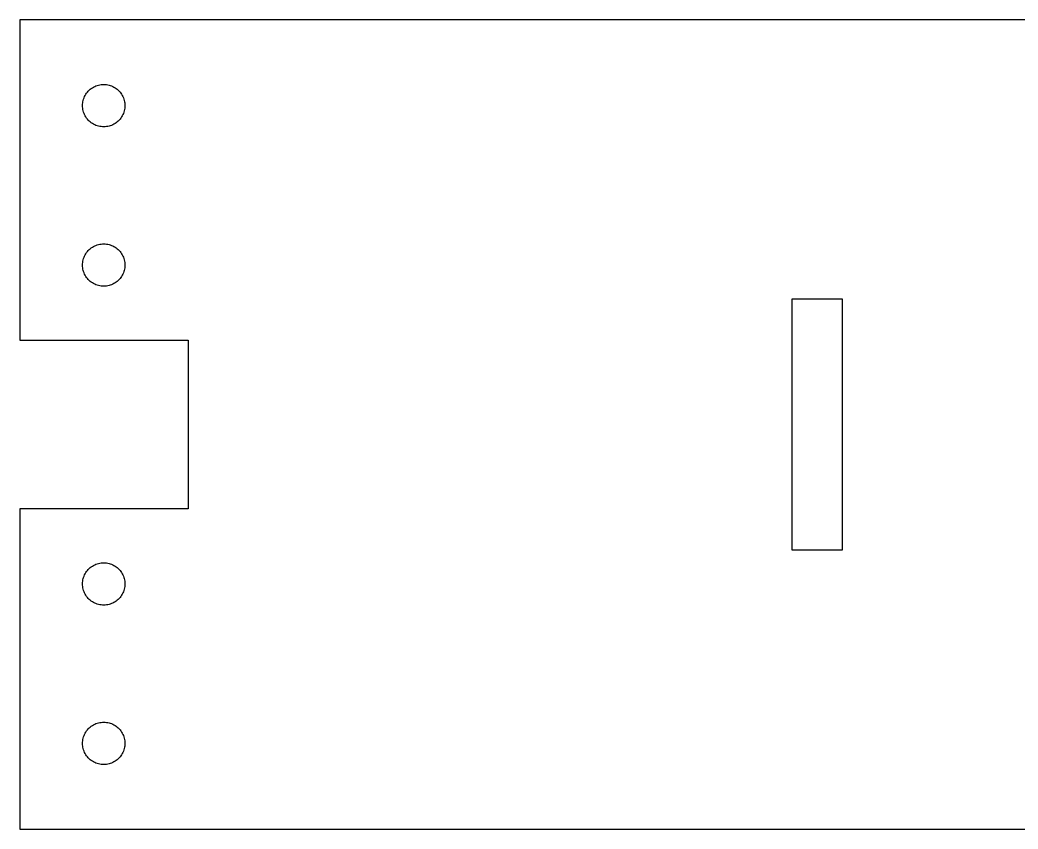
# Model space of a CAD drawing. Extents: x -121 to 456, y -235 to 102.
# Drawn here: x 138.5 to 297.5, y -234.6 to -105.7 of the extents above; entities that cross this region are included whole.
import ezdxf

# ---------------------------------------------------------------- set-up
doc = ezdxf.new("R2010")
doc.units = 0
doc.layers.get('0').update_dxf_attribs({"color": 1})

msp = doc.modelspace()

# ---------------------------------------------------------------- linework, layer by layer
at = {"color": 1}
for p, q in [((392.5, -105.65), (138.5, -105.65)), ((138.5, -105.65), (138.5, -156.65)), ((150.807, -116.09), (151.011, -116.031)), ((151.011, -116.031), (151.218, -115.985)), ((151.218, -115.985), (151.427, -115.952)), ((151.427, -115.952), (151.638, -115.932)), ((151.638, -115.932), (151.85, -115.925)), ((151.85, -115.925), (152.062, -115.932)), ((152.062, -115.932), (152.273, -115.952)), ((152.273, -115.952), (152.482, -115.985)), ((152.482, -115.985), (152.689, -116.031)), ((152.689, -116.031), (152.893, -116.09)), ((148.892, -117.674), (149, -117.492)), ((149, -117.492), (149.12, -117.316)), ((149.12, -117.316), (149.25, -117.149)), ((149.25, -117.149), (149.39, -116.99)), ((149.39, -116.99), (149.54, -116.84)), ((149.54, -116.84), (149.699, -116.7)), ((149.699, -116.7), (149.866, -116.57)), ((149.866, -116.57), (150.042, -116.45)), ((150.042, -116.45), (150.224, -116.342)), ((150.224, -116.342), (150.413, -116.246)), ((150.413, -116.246), (150.608, -116.162)), ((150.608, -116.162), (150.807, -116.09)), ((152.893, -116.09), (153.092, -116.162)), ((153.092, -116.162), (153.287, -116.246)), ((153.287, -116.246), (153.476, -116.342)), ((153.476, -116.342), (153.658, -116.45)), ((153.658, -116.45), (153.834, -116.57)), ((153.834, -116.57), (154.001, -116.7)), ((154.001, -116.7), (154.16, -116.84)), ((154.16, -116.84), (154.31, -116.99)), ((154.31, -116.99), (154.45, -117.149)), ((154.45, -117.149), (154.58, -117.316)), ((154.58, -117.316), (154.7, -117.492)), ((154.7, -117.492), (154.808, -117.674)), ((148.475, -119.3), (148.482, -119.088)), ((148.482, -119.088), (148.502, -118.877)), ((148.502, -118.877), (148.535, -118.668)), ((148.535, -118.668), (148.581, -118.461)), ((148.581, -118.461), (148.64, -118.257)), ((148.64, -118.257), (148.712, -118.058)), ((148.712, -118.058), (148.796, -117.863)), ((148.796, -117.863), (148.892, -117.674)), ((154.808, -117.674), (154.904, -117.863)), ((154.904, -117.863), (154.988, -118.058)), ((154.988, -118.058), (155.06, -118.257)), ((155.06, -118.257), (155.119, -118.461)), ((155.119, -118.461), (155.165, -118.668)), ((155.165, -118.668), (155.198, -118.877)), ((155.198, -118.877), (155.218, -119.088)), ((155.218, -119.088), (155.225, -119.3)), ((148.482, -119.512), (148.475, -119.3)), ((148.502, -119.723), (148.482, -119.512)), ((148.535, -119.932), (148.502, -119.723)), ((148.581, -120.139), (148.535, -119.932)), ((148.64, -120.343), (148.581, -120.139)), ((148.712, -120.542), (148.64, -120.343)), ((148.796, -120.737), (148.712, -120.542)), ((148.892, -120.926), (148.796, -120.737)), ((154.904, -120.737), (154.808, -120.926)), ((154.988, -120.542), (154.904, -120.737)), ((155.06, -120.343), (154.988, -120.542)), ((155.119, -120.139), (155.06, -120.343)), ((155.165, -119.932), (155.119, -120.139)), ((155.198, -119.723), (155.165, -119.932)), ((155.218, -119.512), (155.198, -119.723)), ((155.225, -119.3), (155.218, -119.512)), ((149, -121.108), (148.892, -120.926)), ((149.12, -121.284), (149, -121.108)), ((149.25, -121.451), (149.12, -121.284)), ((149.39, -121.61), (149.25, -121.451)), ((149.54, -121.76), (149.39, -121.61)), ((149.699, -121.9), (149.54, -121.76)), ((149.866, -122.03), (149.699, -121.9)), ((150.042, -122.15), (149.866, -122.03)), ((150.224, -122.258), (150.042, -122.15)), ((150.413, -122.354), (150.224, -122.258)), ((150.608, -122.438), (150.413, -122.354)), ((153.287, -122.354), (153.092, -122.438)), ((153.476, -122.258), (153.287, -122.354)), ((153.658, -122.15), (153.476, -122.258)), ((153.834, -122.03), (153.658, -122.15)), ((154.001, -121.9), (153.834, -122.03)), ((154.16, -121.76), (154.001, -121.9)), ((154.31, -121.61), (154.16, -121.76)), ((154.45, -121.451), (154.31, -121.61)), ((154.58, -121.284), (154.45, -121.451)), ((154.7, -121.108), (154.58, -121.284)), ((154.808, -120.926), (154.7, -121.108)), ((150.807, -122.51), (150.608, -122.438)), ((151.011, -122.569), (150.807, -122.51)), ((151.218, -122.615), (151.011, -122.569)), ((151.427, -122.648), (151.218, -122.615)), ((151.638, -122.668), (151.427, -122.648)), ((151.85, -122.675), (151.638, -122.668)), ((152.062, -122.668), (151.85, -122.675)), ((152.273, -122.648), (152.062, -122.668)), ((152.482, -122.615), (152.273, -122.648)), ((152.689, -122.569), (152.482, -122.615)), ((152.893, -122.51), (152.689, -122.569)), ((153.092, -122.438), (152.893, -122.51)), ((150.608, -141.562), (150.807, -141.49)), ((150.807, -141.49), (151.011, -141.431)), ((151.011, -141.431), (151.218, -141.385)), ((151.218, -141.385), (151.427, -141.352)), ((151.427, -141.352), (151.638, -141.332)), ((151.638, -141.332), (151.85, -141.325)), ((151.85, -141.325), (152.062, -141.332)), ((152.062, -141.332), (152.273, -141.352)), ((152.273, -141.352), (152.482, -141.385)), ((152.482, -141.385), (152.689, -141.431)), ((152.689, -141.431), (152.893, -141.49)), ((152.893, -141.49), (153.092, -141.562)), ((148.796, -143.263), (148.892, -143.074)), ((148.892, -143.074), (149, -142.892)), ((149, -142.892), (149.12, -142.716)), ((149.12, -142.716), (149.25, -142.549)), ((149.25, -142.549), (149.39, -142.39)), ((149.39, -142.39), (149.54, -142.24)), ((149.54, -142.24), (149.699, -142.1)), ((149.699, -142.1), (149.866, -141.97)), ((149.866, -141.97), (150.042, -141.85)), ((150.042, -141.85), (150.224, -141.742)), ((150.224, -141.742), (150.413, -141.646)), ((150.413, -141.646), (150.608, -141.562)), ((153.092, -141.562), (153.287, -141.646)), ((153.287, -141.646), (153.476, -141.742)), ((153.476, -141.742), (153.658, -141.85)), ((153.658, -141.85), (153.834, -141.97)), ((153.834, -141.97), (154.001, -142.1)), ((154.001, -142.1), (154.16, -142.24)), ((154.16, -142.24), (154.31, -142.39)), ((154.31, -142.39), (154.45, -142.549)), ((154.45, -142.549), (154.58, -142.716)), ((154.58, -142.716), (154.7, -142.892)), ((154.7, -142.892), (154.808, -143.074)), ((154.808, -143.074), (154.904, -143.263)), ((148.475, -144.7), (148.482, -144.488)), ((148.482, -144.488), (148.502, -144.277)), ((148.502, -144.277), (148.535, -144.068)), ((148.535, -144.068), (148.581, -143.861)), ((148.581, -143.861), (148.64, -143.657)), ((148.64, -143.657), (148.712, -143.458)), ((148.712, -143.458), (148.796, -143.263)), ((154.904, -143.263), (154.988, -143.458)), ((154.988, -143.458), (155.06, -143.657)), ((155.06, -143.657), (155.119, -143.861)), ((155.119, -143.861), (155.165, -144.068)), ((155.165, -144.068), (155.198, -144.277)), ((155.198, -144.277), (155.218, -144.488)), ((155.218, -144.488), (155.225, -144.7)), ((148.482, -144.912), (148.475, -144.7)), ((148.502, -145.123), (148.482, -144.912)), ((148.535, -145.332), (148.502, -145.123)), ((148.581, -145.539), (148.535, -145.332)), ((148.64, -145.743), (148.581, -145.539)), ((148.712, -145.942), (148.64, -145.743)), ((148.796, -146.137), (148.712, -145.942)), ((148.892, -146.326), (148.796, -146.137)), ((154.904, -146.137), (154.808, -146.326)), ((154.988, -145.942), (154.904, -146.137)), ((155.06, -145.743), (154.988, -145.942)), ((155.119, -145.539), (155.06, -145.743)), ((155.165, -145.332), (155.119, -145.539)), ((155.198, -145.123), (155.165, -145.332)), ((155.218, -144.912), (155.198, -145.123)), ((155.225, -144.7), (155.218, -144.912)), ((149, -146.508), (148.892, -146.326)), ((149.12, -146.684), (149, -146.508)), ((149.25, -146.851), (149.12, -146.684)), ((149.39, -147.01), (149.25, -146.851)), ((149.54, -147.16), (149.39, -147.01)), ((149.699, -147.3), (149.54, -147.16)), ((149.866, -147.43), (149.699, -147.3)), ((150.042, -147.55), (149.866, -147.43)), ((150.224, -147.658), (150.042, -147.55)), ((150.413, -147.754), (150.224, -147.658)), ((150.608, -147.838), (150.413, -147.754)), ((150.807, -147.91), (150.608, -147.838)), ((153.092, -147.838), (152.893, -147.91)), ((153.287, -147.754), (153.092, -147.838)), ((153.476, -147.658), (153.287, -147.754)), ((153.658, -147.55), (153.476, -147.658)), ((153.834, -147.43), (153.658, -147.55)), ((154.001, -147.3), (153.834, -147.43)), ((154.16, -147.16), (154.001, -147.3)), ((154.31, -147.01), (154.16, -147.16)), ((154.45, -146.851), (154.31, -147.01)), ((154.58, -146.684), (154.45, -146.851)), ((154.7, -146.508), (154.58, -146.684)), ((154.808, -146.326), (154.7, -146.508)), ((151.011, -147.969), (150.807, -147.91)), ((151.218, -148.015), (151.011, -147.969)), ((151.427, -148.048), (151.218, -148.015)), ((151.638, -148.068), (151.427, -148.048)), ((151.85, -148.075), (151.638, -148.068)), ((152.062, -148.068), (151.85, -148.075)), ((152.273, -148.048), (152.062, -148.068)), ((152.482, -148.015), (152.273, -148.048)), ((152.689, -147.969), (152.482, -148.015)), ((152.893, -147.91), (152.689, -147.969)), ((261.5, -190.1), (261.5, -150.1)), ((261.5, -150.1), (269.5, -150.1)), ((269.5, -150.1), (269.5, -190.1)), ((138.5, -156.65), (165.3, -156.65)), ((165.3, -156.65), (165.3, -183.55)), ((165.3, -183.55), (138.5, -183.55)), ((138.5, -183.55), (138.5, -234.55)), ((269.5, -190.1), (261.5, -190.1)), ((150.413, -192.446), (150.608, -192.362)), ((150.608, -192.362), (150.807, -192.29)), ((150.807, -192.29), (151.011, -192.231)), ((151.011, -192.231), (151.218, -192.185)), ((151.218, -192.185), (151.427, -192.152)), ((151.427, -192.152), (151.638, -192.132)), ((151.638, -192.132), (151.85, -192.125)), ((151.85, -192.125), (152.062, -192.132)), ((152.062, -192.132), (152.273, -192.152)), ((152.273, -192.152), (152.482, -192.185)), ((152.482, -192.185), (152.689, -192.231)), ((152.689, -192.231), (152.893, -192.29)), ((152.893, -192.29), (153.092, -192.362)), ((153.092, -192.362), (153.287, -192.446)), ((148.796, -194.063), (148.892, -193.874)), ((148.892, -193.874), (149, -193.692)), ((149, -193.692), (149.12, -193.516)), ((149.12, -193.516), (149.25, -193.349)), ((149.25, -193.349), (149.39, -193.19)), ((149.39, -193.19), (149.54, -193.04)), ((149.54, -193.04), (149.699, -192.9)), ((149.699, -192.9), (149.866, -192.77)), ((149.866, -192.77), (150.042, -192.65)), ((150.042, -192.65), (150.224, -192.542)), ((150.224, -192.542), (150.413, -192.446)), ((153.287, -192.446), (153.476, -192.542)), ((153.476, -192.542), (153.658, -192.65)), ((153.658, -192.65), (153.834, -192.77)), ((153.834, -192.77), (154.001, -192.9)), ((154.001, -192.9), (154.16, -193.04)), ((154.16, -193.04), (154.31, -193.19)), ((154.31, -193.19), (154.45, -193.349)), ((154.45, -193.349), (154.58, -193.516)), ((154.58, -193.516), (154.7, -193.692)), ((154.7, -193.692), (154.808, -193.874)), ((154.808, -193.874), (154.904, -194.063)), ((148.475, -195.5), (148.482, -195.288)), ((148.482, -195.712), (148.475, -195.5)), ((148.482, -195.288), (148.502, -195.077)), ((148.502, -195.077), (148.535, -194.868)), ((148.535, -194.868), (148.581, -194.661)), ((148.581, -194.661), (148.64, -194.457)), ((148.64, -194.457), (148.712, -194.258)), ((148.712, -194.258), (148.796, -194.063)), ((154.904, -194.063), (154.988, -194.258)), ((154.988, -194.258), (155.06, -194.457)), ((155.06, -194.457), (155.119, -194.661)), ((155.119, -194.661), (155.165, -194.868)), ((155.165, -194.868), (155.198, -195.077)), ((155.198, -195.077), (155.218, -195.288)), ((155.218, -195.288), (155.225, -195.5)), ((155.225, -195.5), (155.218, -195.712)), ((148.502, -195.923), (148.482, -195.712)), ((148.535, -196.132), (148.502, -195.923)), ((148.581, -196.339), (148.535, -196.132)), ((148.64, -196.543), (148.581, -196.339)), ((148.712, -196.742), (148.64, -196.543)), ((148.796, -196.937), (148.712, -196.742)), ((148.892, -197.126), (148.796, -196.937)), ((149, -197.308), (148.892, -197.126)), ((154.808, -197.126), (154.7, -197.308)), ((154.904, -196.937), (154.808, -197.126)), ((154.988, -196.742), (154.904, -196.937)), ((155.06, -196.543), (154.988, -196.742)), ((155.119, -196.339), (155.06, -196.543)), ((155.165, -196.132), (155.119, -196.339)), ((155.198, -195.923), (155.165, -196.132)), ((155.218, -195.712), (155.198, -195.923)), ((149.12, -197.484), (149, -197.308)), ((149.25, -197.651), (149.12, -197.484)), ((149.39, -197.81), (149.25, -197.651)), ((149.54, -197.96), (149.39, -197.81)), ((149.699, -198.1), (149.54, -197.96)), ((149.866, -198.23), (149.699, -198.1)), ((150.042, -198.35), (149.866, -198.23)), ((150.224, -198.458), (150.042, -198.35)), ((150.413, -198.554), (150.224, -198.458)), ((150.608, -198.638), (150.413, -198.554)), ((150.807, -198.71), (150.608, -198.638)), ((151.011, -198.769), (150.807, -198.71)), ((152.893, -198.71), (152.689, -198.769)), ((153.092, -198.638), (152.893, -198.71)), ((153.287, -198.554), (153.092, -198.638)), ((153.476, -198.458), (153.287, -198.554)), ((153.658, -198.35), (153.476, -198.458)), ((153.834, -198.23), (153.658, -198.35)), ((154.001, -198.1), (153.834, -198.23)), ((154.16, -197.96), (154.001, -198.1)), ((154.31, -197.81), (154.16, -197.96)), ((154.45, -197.651), (154.31, -197.81)), ((154.58, -197.484), (154.45, -197.651)), ((154.7, -197.308), (154.58, -197.484)), ((151.218, -198.815), (151.011, -198.769)), ((151.427, -198.848), (151.218, -198.815)), ((151.638, -198.868), (151.427, -198.848)), ((151.85, -198.875), (151.638, -198.868)), ((152.062, -198.868), (151.85, -198.875)), ((152.273, -198.848), (152.062, -198.868)), ((152.482, -198.815), (152.273, -198.848)), ((152.689, -198.769), (152.482, -198.815)), ((150.413, -217.846), (150.608, -217.762)), ((150.608, -217.762), (150.807, -217.69)), ((150.807, -217.69), (151.011, -217.631)), ((151.011, -217.631), (151.218, -217.585)), ((151.218, -217.585), (151.427, -217.552)), ((151.427, -217.552), (151.638, -217.532)), ((151.638, -217.532), (151.85, -217.525)), ((151.85, -217.525), (152.062, -217.532)), ((152.062, -217.532), (152.273, -217.552)), ((152.273, -217.552), (152.482, -217.585)), ((152.482, -217.585), (152.689, -217.631)), ((152.689, -217.631), (152.893, -217.69)), ((152.893, -217.69), (153.092, -217.762)), ((153.092, -217.762), (153.287, -217.846)), ((148.796, -219.463), (148.892, -219.274)), ((148.892, -219.274), (149, -219.092)), ((149, -219.092), (149.12, -218.916)), ((149.12, -218.916), (149.25, -218.749)), ((149.25, -218.749), (149.39, -218.59)), ((149.39, -218.59), (149.54, -218.44)), ((149.54, -218.44), (149.699, -218.299)), ((149.699, -218.299), (149.866, -218.17)), ((149.866, -218.17), (150.042, -218.05)), ((150.042, -218.05), (150.224, -217.942)), ((150.224, -217.942), (150.413, -217.846)), ((153.287, -217.846), (153.476, -217.942)), ((153.476, -217.942), (153.658, -218.05)), ((153.658, -218.05), (153.834, -218.17)), ((153.834, -218.17), (154.001, -218.299)), ((154.001, -218.299), (154.16, -218.44)), ((154.16, -218.44), (154.31, -218.59)), ((154.31, -218.59), (154.45, -218.749)), ((154.45, -218.749), (154.58, -218.916)), ((154.58, -218.916), (154.7, -219.092)), ((154.7, -219.092), (154.808, -219.274)), ((154.808, -219.274), (154.904, -219.463)), ((148.475, -220.9), (148.482, -220.688)), ((148.482, -221.112), (148.475, -220.9)), ((148.482, -220.688), (148.502, -220.477)), ((148.502, -220.477), (148.535, -220.268)), ((148.535, -220.268), (148.581, -220.061)), ((148.581, -220.061), (148.64, -219.857)), ((148.64, -219.857), (148.712, -219.658)), ((148.712, -219.658), (148.796, -219.463)), ((154.904, -219.463), (154.988, -219.658)), ((154.988, -219.658), (155.06, -219.857)), ((155.06, -219.857), (155.119, -220.061)), ((155.119, -220.061), (155.165, -220.268)), ((155.165, -220.268), (155.198, -220.477)), ((155.198, -220.477), (155.218, -220.688)), ((155.218, -220.688), (155.225, -220.9)), ((155.225, -220.9), (155.218, -221.112)), ((148.502, -221.323), (148.482, -221.112)), ((148.535, -221.532), (148.502, -221.323)), ((148.581, -221.739), (148.535, -221.532)), ((148.64, -221.943), (148.581, -221.739)), ((148.712, -222.142), (148.64, -221.943)), ((148.796, -222.337), (148.712, -222.142)), ((148.892, -222.526), (148.796, -222.337)), ((149, -222.708), (148.892, -222.526)), ((154.808, -222.526), (154.7, -222.708)), ((154.904, -222.337), (154.808, -222.526)), ((154.988, -222.142), (154.904, -222.337)), ((155.06, -221.943), (154.988, -222.142)), ((155.119, -221.739), (155.06, -221.943)), ((155.165, -221.532), (155.119, -221.739)), ((155.198, -221.323), (155.165, -221.532)), ((155.218, -221.112), (155.198, -221.323)), ((149.12, -222.884), (149, -222.708)), ((149.25, -223.051), (149.12, -222.884)), ((149.39, -223.21), (149.25, -223.051)), ((149.54, -223.36), (149.39, -223.21)), ((149.699, -223.5), (149.54, -223.36)), ((149.866, -223.63), (149.699, -223.5)), ((150.042, -223.75), (149.866, -223.63)), ((150.224, -223.858), (150.042, -223.75)), ((150.413, -223.954), (150.224, -223.858)), ((150.608, -224.038), (150.413, -223.954)), ((150.807, -224.11), (150.608, -224.038)), ((151.011, -224.169), (150.807, -224.11)), ((151.218, -224.215), (151.011, -224.169)), ((152.689, -224.169), (152.482, -224.215)), ((152.893, -224.11), (152.689, -224.169)), ((153.092, -224.038), (152.893, -224.11)), ((153.287, -223.954), (153.092, -224.038)), ((153.476, -223.858), (153.287, -223.954)), ((153.658, -223.75), (153.476, -223.858)), ((153.834, -223.63), (153.658, -223.75)), ((154.001, -223.5), (153.834, -223.63)), ((154.16, -223.36), (154.001, -223.5)), ((154.31, -223.21), (154.16, -223.36)), ((154.45, -223.051), (154.31, -223.21)), ((154.58, -222.884), (154.45, -223.051)), ((154.7, -222.708), (154.58, -222.884)), ((151.427, -224.248), (151.218, -224.215)), ((151.638, -224.268), (151.427, -224.248)), ((151.85, -224.275), (151.638, -224.268)), ((152.062, -224.268), (151.85, -224.275)), ((152.273, -224.248), (152.062, -224.268)), ((152.482, -224.215), (152.273, -224.248)), ((138.5, -234.55), (392.5, -234.55))]:
    msp.add_line(p, q, dxfattribs=at)

doc.saveas('drawing.dxf')
